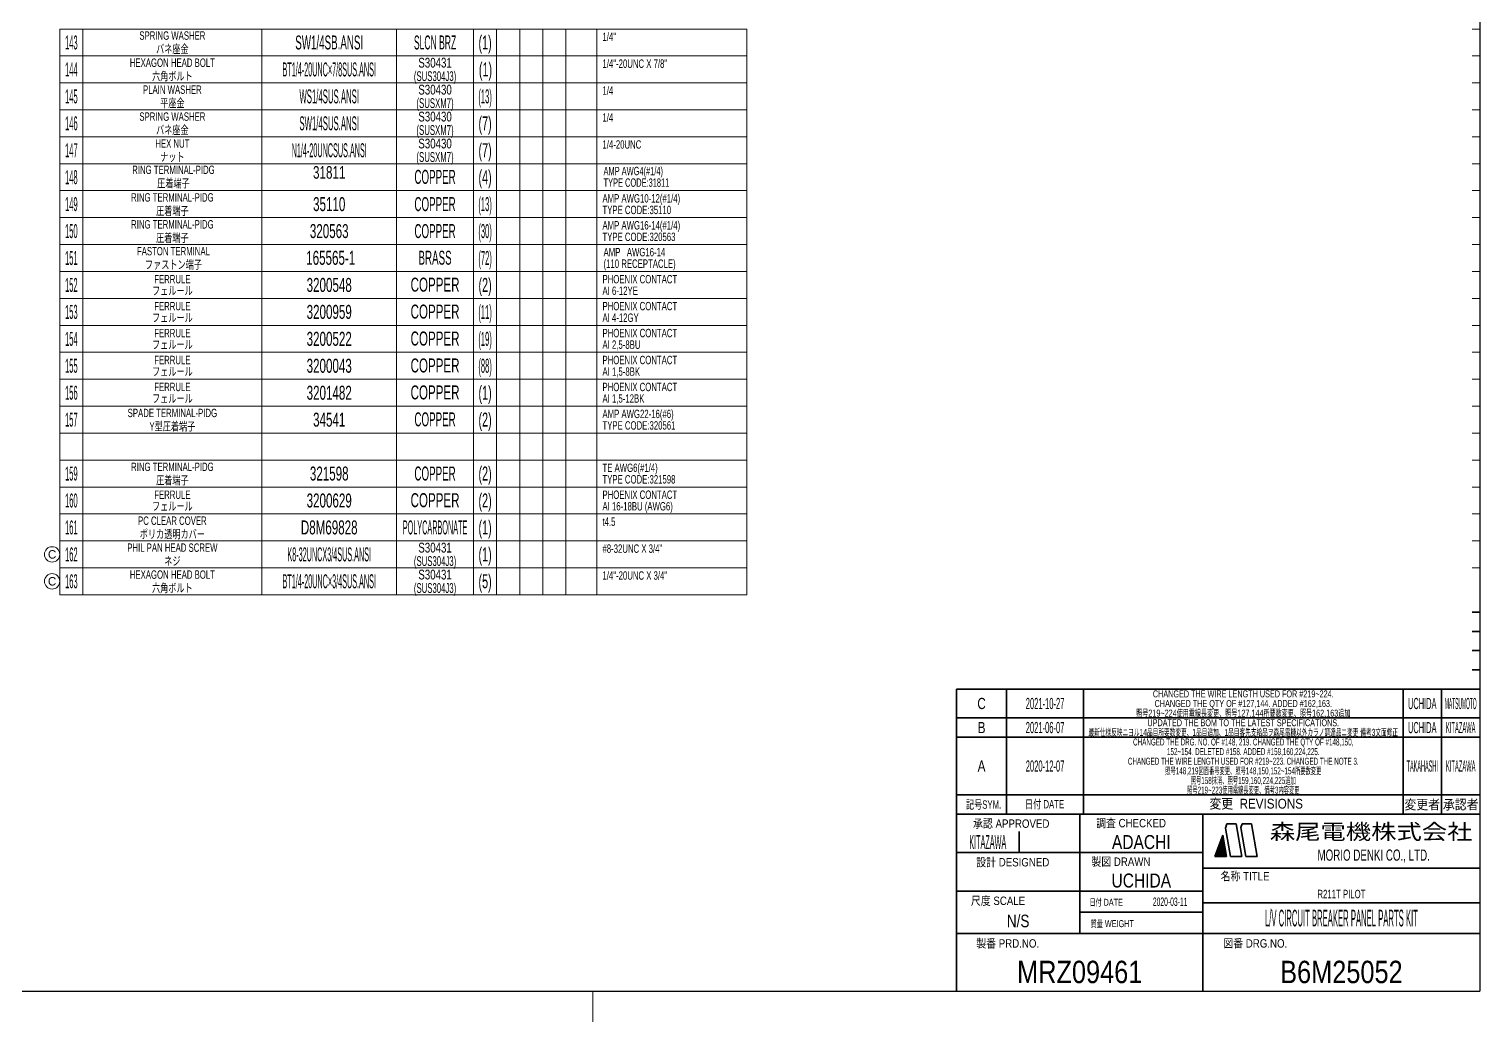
# Model space of a CAD drawing. Header units: millimetres. Extents: x 10 to 821, y 12 to 580.
# Drawn here: x 444 to 821, y 12 to 270 of the extents above; entities that cross this region are included whole.
import ezdxf
from ezdxf.enums import TextEntityAlignment as Align

# ---------------------------------------------------------------- set-up
doc = ezdxf.new("R2010")
doc.units = ezdxf.units.MM
for name, color, linetype in [('0514', 7, 'Continuous'), ('0515', 7, 'Continuous'), ('図面枠B6M', 7, 'Continuous'), ('表題、部品表_02', 7, 'Continuous'), ('表題、部品表_03', 7, 'Continuous')]:
    doc.layers.add(name, color=color, linetype=linetype)
doc.styles.add('HG丸ｺﾞｼｯｸM-PRO', font='')
doc.styles.get('HG丸ｺﾞｼｯｸM-PRO').set_extended_font_data('HG丸ｺﾞｼｯｸM-PRO')

# ---------------------------------------------------------------- blocks, each defined once
blk = doc.blocks.new('BLKF023')
at = {"layer": '図面枠B6M', "color": 2, "linetype": 'Continuous', "lineweight": 25}
for p in [(821, 574), (9.5, 20)]:
    blk.add_line(p, (821, 20), dxfattribs=at)
at = {"layer": '図面枠B6M', "color": 4, "linetype": 'Continuous', "lineweight": 13}
for p, q in [((819, 270), (821, 270)), ((819, 263), (821, 263)), ((819, 256), (821, 256)), ((819, 249), (821, 249)), ((819, 242), (821, 242)), ((819, 235), (821, 235)), ((819, 228), (821, 228)), ((819, 221), (821, 221)), ((819, 214), (821, 214)), ((819, 207), (821, 207)), ((819, 200), (821, 200)), ((819, 193), (821, 193)), ((819, 186), (821, 186)), ((819, 179), (821, 179)), ((819, 172), (821, 172)), ((819, 165), (821, 165)), ((819, 158), (821, 158)), ((819, 151), (821, 151)), ((819, 144), (821, 144)), ((819, 137), (821, 137)), ((819, 130), (821, 130)), ((819, 118.5), (821, 118.5)), ((590.5, 12), (590.5, 20))]:
    blk.add_line(p, q, dxfattribs=at)
at = {"layer": '図面枠B6M', "color": 3, "linetype": 'Continuous', "lineweight": 35}
for p, q in [((821, 118.5), (819, 118.5)), ((821, 113.5), (819, 113.5)), ((821, 108.5), (819, 108.5)), ((821, 103.5), (819, 103.5)), ((685, 98.5), (821, 98.5)), ((685, 98.5), (685, 20)), ((698, 98.5), (698, 66)), ((718, 66), (718, 98.5)), ((801, 98.5), (801, 66)), ((811, 98.5), (811, 66)), ((821, 98.5), (819, 98.5)), ((685, 91), (821, 91)), ((821, 91), (819, 91)), ((685, 86), (821, 86)), ((685, 71), (821, 71)), ((685, 66), (821, 66)), ((717, 66), (717, 35)), ((749, 66), (749, 20)), ((701.23, 61.5), (701.23, 56)), ((752.14, 55), (754.16, 60.55)), ((754.07, 60.31), (754.18, 60.42)), ((754.15, 60.53), (754.16, 60.54)), ((755.14, 55), (754.16, 60.55)), ((754.84, 62.4), (755.23, 63.5)), ((756.14, 55), (754.84, 62.4)), ((755.23, 63.5), (757.64, 63.5)), ((759.14, 55), (757.64, 63.5)), ((759.18, 63.5), (758.82, 62.51)), ((760.14, 55), (758.82, 62.51)), ((759.18, 63.5), (761.64, 63.5)), ((763.14, 55), (761.64, 63.5)), ((752.16, 55), (754.69, 57.53)), ((752.21, 55.19), (754.67, 57.65)), ((752.29, 55.41), (754.65, 57.77)), ((752.3, 55), (754.71, 57.41)), ((752.37, 55.64), (754.63, 57.89)), ((752.44, 55), (754.74, 57.29)), ((752.45, 55.86), (754.61, 58.01)), ((752.54, 56.08), (754.59, 58.13)), ((752.58, 55), (754.76, 57.17)), ((752.62, 56.3), (754.57, 58.25)), ((752.7, 56.53), (754.55, 58.37)), ((752.72, 55), (754.78, 57.05)), ((752.78, 56.75), (754.52, 58.49)), ((752.86, 56.97), (754.5, 58.61)), ((752.86, 55), (754.8, 56.93)), ((752.94, 57.19), (754.48, 58.73)), ((753.01, 55), (754.82, 56.81)), ((753.02, 57.42), (754.46, 58.86)), ((753.1, 57.64), (754.44, 58.98)), ((753.15, 55), (754.84, 56.69)), ((753.18, 57.86), (754.42, 59.1)), ((753.26, 58.08), (754.4, 59.22)), ((753.29, 55), (754.86, 56.57)), ((753.34, 58.31), (754.38, 59.34)), ((753.43, 58.53), (754.35, 59.46)), ((753.51, 58.75), (754.33, 59.58)), ((753.59, 58.97), (754.31, 59.7)), ((753.67, 59.19), (754.29, 59.82)), ((753.75, 59.42), (754.27, 59.94)), ((753.83, 59.64), (754.25, 60.06)), ((753.91, 59.86), (754.23, 60.18)), ((753.99, 60.08), (754.21, 60.3)), ((685, 56), (749, 56)), ((752.14, 55), (755.14, 55)), ((753.43, 55), (754.88, 56.45)), ((753.57, 55), (754.91, 56.33)), ((753.71, 55), (754.93, 56.21)), ((753.85, 55), (754.95, 56.09)), ((754, 55), (754.97, 55.97)), ((754.14, 55), (754.99, 55.85)), ((754.28, 55), (755.01, 55.73)), ((754.42, 55), (755.03, 55.61)), ((754.56, 55), (755.05, 55.49)), ((754.7, 55), (755.08, 55.37)), ((754.84, 55), (755.1, 55.25)), ((754.99, 55), (755.12, 55.13)), ((755.13, 55), (755.14, 55.01)), ((756.14, 55), (759.14, 55)), ((760.14, 55), (763.14, 55)), ((749, 52), (821, 52)), ((685, 46), (749, 46)), ((749, 43), (821, 43)), ((717, 40.5), (749, 40.5)), ((685, 35), (821, 35))]:
    blk.add_line(p, q, dxfattribs=at)
at = {"layer": '図面枠B6M', "color": 4, "linetype": 'Continuous', "lineweight": 13, "style": 'HG丸ｺﾞｼｯｸM-PRO'}
for s, height, width, p in [('記号SYM.', 2.182, 0.69227, (692.03, 68.49)), ('日付 DATE', 2.182, 0.692507, (707.87, 68.58)), ('変更  REVISIONS', 2.5455, 0.887352, (762.85, 68.72)), ('変更者', 2.545, 0.887717, (806, 68.5)), ('承認者', 2.545, 0.887717, (816, 68.5)), ('承認 APPROVED', 2.1818, 0.863151, (699.21, 63.54)), ('調査 CHECKED', 2.182, 0.863174, (730.34, 63.67)), ('設計 DESIGNED', 2.1818, 0.862613, (699.61, 53.51)), ('製図 DRAWN', 2.182, 0.863099, (727.7, 53.65)), ('名称 TITLE', 2.182, 0.862489, (759.97, 49.87)), ('尺度 SCALE', 2.182, 0.862581, (695.78, 43.49)), ('日付 DATE', 1.818, 0.618255, (723.88, 43.09)), ('質量 WEIGHT', 1.818, 0.618812, (725.46, 37.55)), ('製番 PRD.NO.', 2.182, 0.863299, (698.29, 32.41)), ('図番 DRG.NO.', 2.182, 0.863083, (762.62, 32.42))]:
    blk.add_text(s, height=height, dxfattribs=dict(at, width=width)).set_placement(p, align=Align.MIDDLE_CENTER)
at = {"layer": '図面枠B6M', "color": 2, "linetype": 'Continuous', "lineweight": 25, "style": 'HG丸ｺﾞｼｯｸM-PRO', "width": 1.206081}
blk.add_text('森尾電機株式会社', height=4, dxfattribs=at).set_placement((792.72, 61.43), align=Align.MIDDLE_CENTER)
at = {"layer": '図面枠B6M', "color": 3, "linetype": 'Continuous', "lineweight": 35, "style": 'HG丸ｺﾞｼｯｸM-PRO', "width": 0.652197}
blk.add_text('MORIO DENKI CO., LTD.', height=2.9091, dxfattribs=at).set_placement((793.38, 55.36), align=Align.MIDDLE_CENTER)
blk = doc.blocks.new('BLKF024')
at = {"layer": '図面枠B6M', "color": 3, "linetype": 'Continuous', "lineweight": 35, "style": 'HG丸ｺﾞｼｯｸM-PRO'}
for s, height, width, p in [('CHANGED THE WIRE LENGTH USED FOR #219~224.', 1.8182, 0.618897, (759.5, 97.25)), ('C', 2.91, 0.782198, (691.5, 94.75)), ('2021-10-27', 2.909, 0.488281, (708, 94.75)), ('UCHIDA', 2.909, 0.415827, (806, 94.75)), ('MATSUMOTO', 2.909, 0.26157, (816, 94.75)), ('UPDATED THE BOM TO THE LATEST SPECIFICATIONS.', 1.8182, 0.618234, (759.5, 89.75)), ('B', 2.91, 0.78204, (691.5, 88.5)), ('2021-06-07', 2.909, 0.488281, (708, 88.5)), ('UCHIDA', 2.909, 0.415827, (806, 88.5)), ('KITAZAWA', 2.909, 0.308644, (816, 88.5)), ('CHANGED THE DRG. NO. OF #148, 219. CHANGED THE QTY OF #148,150,', 1.8182, 0.537381, (759.5, 84.75)), ('A', 2.91, 0.782973, (691.5, 78.5)), ('2020-12-07', 2.909, 0.488281, (708, 78.5)), ('TAKAHASHI', 2.909, 0.29452, (806, 78.5)), ('KITAZAWA', 2.909, 0.308644, (816, 78.5)), ('KITAZAWA', 3.636, 0.374534, (693.11, 58.75)), ('ADACHI', 3.636, 0.830909, (733, 58.75)), ('UCHIDA', 3.636, 0.830691, (733, 48.75)), ('R211T PILOT', 2.1818, 0.692474, (785, 45.25)), ('2020-03-11', 2.182, 0.482412, (740.5, 43.25)), ('N/S', 3.273, 0.805664, (701, 38.25)), ('L/V CIRCUIT BREAKER PANEL PARTS KIT', 4.3636, 0.342407, (785, 39)), ('MRZ09461', 5.818, 0.845879, (717, 25)), ('B6M25052', 5.818, 0.845653, (785, 25))]:
    blk.add_text(s, height=height, dxfattribs=dict(at, width=width)).set_placement(p, align=Align.MIDDLE_CENTER)
blk = doc.blocks.new('BLKF145')
at = {"layer": '表題、部品表_02', "color": 4, "linetype": 'Continuous', "lineweight": 13}
for p, q in [((452, 270), (452, 263)), ((452, 270), (630.5, 270)), ((458, 270), (458, 263)), ((504.5, 270), (504.5, 263)), ((539.5, 270), (539.5, 263)), ((559.5, 270), (559.5, 263)), ((565.5, 270), (565.5, 263)), ((571.5, 270), (571.5, 263)), ((577.5, 263), (577.5, 270)), ((583.5, 270), (583.5, 263)), ((591.5, 270), (591.5, 263)), ((630.5, 270), (630.5, 263)), ((452, 263), (630.5, 263))]:
    blk.add_line(p, q, dxfattribs=at)
blk = doc.blocks.new('BLKF189')
at = {"layer": '表題、部品表_02', "color": 4, "linetype": 'Continuous', "lineweight": 13}
for p, q in [((452, 235), (452, 228)), ((452, 235), (630.5, 235)), ((458, 235), (458, 228)), ((504.5, 235), (504.5, 228)), ((539.5, 235), (539.5, 228)), ((559.5, 235), (559.5, 228)), ((565.5, 235), (565.5, 228)), ((571.5, 235), (571.5, 228)), ((577.5, 228), (577.5, 235)), ((583.5, 235), (583.5, 228)), ((591.5, 235), (591.5, 228)), ((630.5, 235), (630.5, 228)), ((452, 228), (630.5, 228))]:
    blk.add_line(p, q, dxfattribs=at)
blk = doc.blocks.new('BLKF191')
at = {"layer": '表題、部品表_02', "color": 4, "linetype": 'Continuous', "lineweight": 13}
for p, q in [((452, 228), (452, 221)), ((452, 228), (630.5, 228)), ((458, 228), (458, 221)), ((504.5, 228), (504.5, 221)), ((539.5, 228), (539.5, 221)), ((559.5, 228), (559.5, 221)), ((565.5, 228), (565.5, 221)), ((571.5, 228), (571.5, 221)), ((577.5, 221), (577.5, 228)), ((583.5, 228), (583.5, 221)), ((591.5, 228), (591.5, 221)), ((630.5, 228), (630.5, 221)), ((452, 221), (630.5, 221))]:
    blk.add_line(p, q, dxfattribs=at)
blk = doc.blocks.new('BLKF193')
at = {"layer": '表題、部品表_02', "color": 4, "linetype": 'Continuous', "lineweight": 13}
for p, q in [((452, 221), (452, 214)), ((452, 221), (630.5, 221)), ((458, 221), (458, 214)), ((504.5, 221), (504.5, 214)), ((539.5, 221), (539.5, 214)), ((559.5, 221), (559.5, 214)), ((565.5, 221), (565.5, 214)), ((571.5, 221), (571.5, 214)), ((577.5, 214), (577.5, 221)), ((583.5, 221), (583.5, 214)), ((591.5, 221), (591.5, 214)), ((630.5, 221), (630.5, 214)), ((452, 214), (630.5, 214))]:
    blk.add_line(p, q, dxfattribs=at)
blk = doc.blocks.new('BLKF195')
at = {"layer": '表題、部品表_02', "color": 4, "linetype": 'Continuous', "lineweight": 13}
for p, q in [((452, 214), (452, 207)), ((452, 214), (630.5, 214)), ((458, 214), (458, 207)), ((504.5, 214), (504.5, 207)), ((539.5, 214), (539.5, 207)), ((559.5, 214), (559.5, 207)), ((565.5, 214), (565.5, 207)), ((571.5, 214), (571.5, 207)), ((577.5, 207), (577.5, 214)), ((583.5, 214), (583.5, 207)), ((591.5, 214), (591.5, 207)), ((630.5, 214), (630.5, 207)), ((452, 207), (630.5, 207))]:
    blk.add_line(p, q, dxfattribs=at)
blk = doc.blocks.new('BLKF197')
at = {"layer": '表題、部品表_02', "color": 4, "linetype": 'Continuous', "lineweight": 13}
for p, q in [((452, 207), (452, 200)), ((452, 207), (630.5, 207)), ((458, 207), (458, 200)), ((504.5, 207), (504.5, 200)), ((539.5, 207), (539.5, 200)), ((559.5, 207), (559.5, 200)), ((565.5, 207), (565.5, 200)), ((571.5, 207), (571.5, 200)), ((577.5, 200), (577.5, 207)), ((583.5, 207), (583.5, 200)), ((591.5, 207), (591.5, 200)), ((630.5, 207), (630.5, 200)), ((452, 200), (630.5, 200))]:
    blk.add_line(p, q, dxfattribs=at)
blk = doc.blocks.new('BLKF199')
at = {"layer": '表題、部品表_02', "color": 4, "linetype": 'Continuous', "lineweight": 13}
for p, q in [((452, 200), (452, 193)), ((452, 200), (630.5, 200)), ((458, 200), (458, 193)), ((504.5, 200), (504.5, 193)), ((539.5, 200), (539.5, 193)), ((559.5, 200), (559.5, 193)), ((565.5, 200), (565.5, 193)), ((571.5, 200), (571.5, 193)), ((577.5, 193), (577.5, 200)), ((583.5, 200), (583.5, 193)), ((591.5, 200), (591.5, 193)), ((630.5, 200), (630.5, 193)), ((452, 193), (630.5, 193))]:
    blk.add_line(p, q, dxfattribs=at)
blk = doc.blocks.new('BLKF201')
at = {"layer": '表題、部品表_02', "color": 4, "linetype": 'Continuous', "lineweight": 13}
for p, q in [((452, 193), (452, 186)), ((452, 193), (630.5, 193)), ((458, 193), (458, 186)), ((504.5, 193), (504.5, 186)), ((539.5, 193), (539.5, 186)), ((559.5, 193), (559.5, 186)), ((565.5, 193), (565.5, 186)), ((571.5, 193), (571.5, 186)), ((577.5, 186), (577.5, 193)), ((583.5, 193), (583.5, 186)), ((591.5, 193), (591.5, 186)), ((630.5, 193), (630.5, 186)), ((452, 186), (630.5, 186))]:
    blk.add_line(p, q, dxfattribs=at)
blk = doc.blocks.new('BLKF203')
at = {"layer": '表題、部品表_02', "color": 4, "linetype": 'Continuous', "lineweight": 13}
for p, q in [((452, 186), (452, 179)), ((452, 186), (630.5, 186)), ((458, 186), (458, 179)), ((504.5, 186), (504.5, 179)), ((539.5, 186), (539.5, 179)), ((559.5, 186), (559.5, 179)), ((565.5, 186), (565.5, 179)), ((571.5, 186), (571.5, 179)), ((577.5, 179), (577.5, 186)), ((583.5, 186), (583.5, 179)), ((591.5, 186), (591.5, 179)), ((630.5, 186), (630.5, 179)), ((452, 179), (630.5, 179))]:
    blk.add_line(p, q, dxfattribs=at)
blk = doc.blocks.new('BLKF205')
at = {"layer": '表題、部品表_02', "color": 4, "linetype": 'Continuous', "lineweight": 13}
for p, q in [((452, 179), (452, 172)), ((452, 179), (630.5, 179)), ((458, 179), (458, 172)), ((504.5, 179), (504.5, 172)), ((539.5, 179), (539.5, 172)), ((559.5, 179), (559.5, 172)), ((565.5, 179), (565.5, 172)), ((571.5, 179), (571.5, 172)), ((577.5, 172), (577.5, 179)), ((583.5, 179), (583.5, 172)), ((591.5, 179), (591.5, 172)), ((630.5, 179), (630.5, 172)), ((452, 172), (630.5, 172))]:
    blk.add_line(p, q, dxfattribs=at)
blk = doc.blocks.new('BLKF207')
at = {"layer": '表題、部品表_02', "color": 4, "linetype": 'Continuous', "lineweight": 13}
for p, q in [((452, 172), (452, 165)), ((452, 172), (630.5, 172)), ((458, 172), (458, 165)), ((504.5, 172), (504.5, 165)), ((539.5, 172), (539.5, 165)), ((559.5, 172), (559.5, 165)), ((565.5, 172), (565.5, 165)), ((571.5, 172), (571.5, 165)), ((577.5, 165), (577.5, 172)), ((583.5, 172), (583.5, 165)), ((591.5, 172), (591.5, 165)), ((630.5, 172), (630.5, 165)), ((452, 165), (630.5, 165))]:
    blk.add_line(p, q, dxfattribs=at)
blk = doc.blocks.new('BLKF209')
at = {"layer": '表題、部品表_02', "color": 4, "linetype": 'Continuous', "lineweight": 13}
for p, q in [((452, 165), (452, 158)), ((452, 165), (630.5, 165)), ((458, 165), (458, 158)), ((504.5, 165), (504.5, 158)), ((539.5, 165), (539.5, 158)), ((559.5, 165), (559.5, 158)), ((565.5, 165), (565.5, 158)), ((571.5, 165), (571.5, 158)), ((577.5, 158), (577.5, 165)), ((583.5, 165), (583.5, 158)), ((591.5, 165), (591.5, 158)), ((630.5, 165), (630.5, 158)), ((452, 158), (630.5, 158))]:
    blk.add_line(p, q, dxfattribs=at)
blk = doc.blocks.new('BLKF211')
at = {"layer": '表題、部品表_02', "color": 4, "linetype": 'Continuous', "lineweight": 13}
for p, q in [((452, 263), (452, 256)), ((452, 263), (630.5, 263)), ((458, 263), (458, 256)), ((504.5, 263), (504.5, 256)), ((539.5, 263), (539.5, 256)), ((559.5, 263), (559.5, 256)), ((565.5, 263), (565.5, 256)), ((571.5, 263), (571.5, 256)), ((577.5, 256), (577.5, 263)), ((583.5, 263), (583.5, 256)), ((591.5, 263), (591.5, 256)), ((630.5, 263), (630.5, 256)), ((452, 256), (630.5, 256))]:
    blk.add_line(p, q, dxfattribs=at)
blk = doc.blocks.new('BLKF215')
at = {"layer": '表題、部品表_02', "color": 4, "linetype": 'Continuous', "lineweight": 13}
for p, q in [((452, 249), (452, 242)), ((452, 249), (630.5, 249)), ((458, 249), (458, 242)), ((504.5, 249), (504.5, 242)), ((539.5, 249), (539.5, 242)), ((559.5, 249), (559.5, 242)), ((565.5, 249), (565.5, 242)), ((571.5, 249), (571.5, 242)), ((577.5, 242), (577.5, 249)), ((583.5, 249), (583.5, 242)), ((591.5, 249), (591.5, 242)), ((630.5, 249), (630.5, 242)), ((452, 242), (630.5, 242))]:
    blk.add_line(p, q, dxfattribs=at)
blk = doc.blocks.new('BLKF217')
at = {"layer": '表題、部品表_02', "color": 4, "linetype": 'Continuous', "lineweight": 13}
for p, q in [((452, 256), (452, 249)), ((452, 256), (630.5, 256)), ((458, 256), (458, 249)), ((504.5, 256), (504.5, 249)), ((539.5, 256), (539.5, 249)), ((559.5, 256), (559.5, 249)), ((565.5, 256), (565.5, 249)), ((571.5, 256), (571.5, 249)), ((577.5, 249), (577.5, 256)), ((583.5, 256), (583.5, 249)), ((591.5, 256), (591.5, 249)), ((630.5, 256), (630.5, 249)), ((452, 249), (630.5, 249))]:
    blk.add_line(p, q, dxfattribs=at)
blk = doc.blocks.new('BLKF219')
at = {"layer": '表題、部品表_02', "color": 4, "linetype": 'Continuous', "lineweight": 13}
for p, q in [((452, 242), (452, 235)), ((452, 242), (630.5, 242)), ((458, 242), (458, 235)), ((504.5, 242), (504.5, 235)), ((539.5, 242), (539.5, 235)), ((559.5, 242), (559.5, 235)), ((565.5, 242), (565.5, 235)), ((571.5, 242), (571.5, 235)), ((577.5, 235), (577.5, 242)), ((583.5, 242), (583.5, 235)), ((591.5, 242), (591.5, 235)), ((630.5, 242), (630.5, 235)), ((452, 235), (630.5, 235))]:
    blk.add_line(p, q, dxfattribs=at)
blk = doc.blocks.new('BLKF230')
at = {"layer": '表題、部品表_02', "color": 4, "linetype": 'Continuous', "lineweight": 13}
for p, q in [((452, 158), (452, 151)), ((452, 158), (630.5, 158)), ((458, 158), (458, 151)), ((504.5, 158), (504.5, 151)), ((539.5, 158), (539.5, 151)), ((559.5, 158), (559.5, 151)), ((565.5, 158), (565.5, 151)), ((571.5, 158), (571.5, 151)), ((577.5, 151), (577.5, 158)), ((583.5, 158), (583.5, 151)), ((591.5, 158), (591.5, 151)), ((630.5, 158), (630.5, 151)), ((452, 151), (630.5, 151))]:
    blk.add_line(p, q, dxfattribs=at)
blk = doc.blocks.new('BLKF232')
at = {"layer": '表題、部品表_02', "color": 4, "linetype": 'Continuous', "lineweight": 13}
for p, q in [((452, 151), (452, 144)), ((452, 151), (630.5, 151)), ((458, 151), (458, 144)), ((504.5, 151), (504.5, 144)), ((539.5, 151), (539.5, 144)), ((559.5, 151), (559.5, 144)), ((565.5, 151), (565.5, 144)), ((571.5, 151), (571.5, 144)), ((577.5, 144), (577.5, 151)), ((583.5, 151), (583.5, 144)), ((591.5, 151), (591.5, 144)), ((630.5, 151), (630.5, 144)), ((452, 144), (630.5, 144))]:
    blk.add_line(p, q, dxfattribs=at)
blk = doc.blocks.new('BLKF252')
at = {"layer": '表題、部品表_02', "color": 4, "linetype": 'Continuous', "lineweight": 13}
for p, q in [((452, 144), (452, 137)), ((452, 144), (630.5, 144)), ((458, 144), (458, 137)), ((504.5, 144), (504.5, 137)), ((539.5, 144), (539.5, 137)), ((559.5, 144), (559.5, 137)), ((565.5, 144), (565.5, 137)), ((571.5, 144), (571.5, 137)), ((577.5, 137), (577.5, 144)), ((583.5, 144), (583.5, 137)), ((591.5, 144), (591.5, 137)), ((630.5, 144), (630.5, 137)), ((452, 137), (630.5, 137))]:
    blk.add_line(p, q, dxfattribs=at)
blk = doc.blocks.new('BLKF564')
at = {"layer": '表題、部品表_02', "color": 4, "linetype": 'Continuous', "lineweight": 13}
for p, q in [((452, 130), (452, 123)), ((452, 130), (630.5, 130)), ((458, 130), (458, 123)), ((504.5, 130), (504.5, 123)), ((539.5, 130), (539.5, 123)), ((559.5, 130), (559.5, 123)), ((565.5, 130), (565.5, 123)), ((571.5, 130), (571.5, 123)), ((577.5, 123), (577.5, 130)), ((583.5, 130), (583.5, 123)), ((591.5, 130), (591.5, 123)), ((630.5, 130), (630.5, 123)), ((452, 123), (630.5, 123))]:
    blk.add_line(p, q, dxfattribs=at)
blk = doc.blocks.new('BLKF566')
at = {"layer": '0514', "color": 4, "linetype": 'Continuous', "lineweight": 13}
blk.add_circle((450, 126.5), 2, dxfattribs=at)
at = {"layer": '0514', "color": 4, "linetype": 'Continuous', "lineweight": 13, "style": 'HG丸ｺﾞｼｯｸM-PRO', "width": 1.042931}
blk.add_text('C', height=2.18, dxfattribs=at).set_placement((450, 126.5), align=Align.MIDDLE_CENTER)
blk = doc.blocks.new('BLKF569')
at = {"layer": '表題、部品表_02', "color": 4, "linetype": 'Continuous', "lineweight": 13}
for p, q in [((452, 137), (452, 130)), ((452, 137), (630.5, 137)), ((458, 137), (458, 130)), ((504.5, 137), (504.5, 130)), ((539.5, 137), (539.5, 130)), ((559.5, 137), (559.5, 130)), ((565.5, 137), (565.5, 130)), ((571.5, 137), (571.5, 130)), ((577.5, 130), (577.5, 137)), ((583.5, 137), (583.5, 130)), ((591.5, 137), (591.5, 130)), ((630.5, 137), (630.5, 130)), ((452, 130), (630.5, 130))]:
    blk.add_line(p, q, dxfattribs=at)
blk = doc.blocks.new('BLKF571')
at = {"layer": '0515', "color": 4, "linetype": 'Continuous', "lineweight": 13}
blk.add_circle((450, 133.5), 2, dxfattribs=at)
at = {"layer": '0515', "color": 4, "linetype": 'Continuous', "lineweight": 13, "style": 'HG丸ｺﾞｼｯｸM-PRO', "width": 1.042931}
blk.add_text('C', height=2.18, dxfattribs=at).set_placement((450, 133.5), align=Align.MIDDLE_CENTER)

msp = doc.modelspace()

# ---------------------------------------------------------------- block references
at = {"layer": '0514', "color": 4, "linetype": 'Continuous', "lineweight": 13}
msp.add_blockref('BLKF566', (0, 0), dxfattribs=at)
at = {"layer": '0515', "color": 4, "linetype": 'Continuous', "lineweight": 13}
msp.add_blockref('BLKF571', (0, 0), dxfattribs=at)
at = {"layer": '図面枠B6M', "color": 4, "linetype": 'Continuous', "lineweight": 13}
msp.add_blockref('BLKF023', (0, 0), dxfattribs=at)
at = {"layer": '図面枠B6M', "color": 3, "linetype": 'Continuous', "lineweight": 35}
msp.add_blockref('BLKF024', (0, 0), dxfattribs=at)
at = {"layer": '表題、部品表_02', "color": 4, "linetype": 'Continuous', "lineweight": 13}
for name in ['BLKF145', 'BLKF211', 'BLKF217', 'BLKF215', 'BLKF219', 'BLKF189', 'BLKF191', 'BLKF193', 'BLKF195', 'BLKF197', 'BLKF199', 'BLKF201', 'BLKF203', 'BLKF205', 'BLKF207', 'BLKF209', 'BLKF230', 'BLKF232', 'BLKF252', 'BLKF569', 'BLKF564']:
    msp.add_blockref(name, (0, 0), dxfattribs=at)

# ---------------------------------------------------------------- texts
at = {"layer": '図面枠B6M', "color": 3, "linetype": 'Continuous', "lineweight": 35, "style": 'HG丸ｺﾞｼｯｸM-PRO'}
for s, width, p in [('CHANGED THE QTY OF #127,144. ADDED #162,163.', 0.618536, (759.5, 94.75)), ('照号219~224使用電線長変更、照号127,144所要数変更、照号162,163追加', 0.619167, (759.5, 92.25)), ('最新仕様反映ニヨル14品目所要数変更、1品目追加、1品目客先支給品ヲ森尾電機以外カラノ調達品ニ変更 備考3文面修正', 0.578079, (759.5, 87.25)), ('152~154. DELETED #158. ADDED #159,160,224,225.', 0.53747, (759.5, 82.25)), ('CHANGED THE WIRE LENGTH USED FOR #219~223. CHANGED THE NOTE 3.', 0.537533, (759.5, 79.75)), ('照号148,219図面番号変更、照号148,150,152~154所要数変更', 0.537457, (759.5, 77.25)), ('照号158抹消、照号159,160,224,225追加', 0.537404, (759.5, 74.75)), ('照号219~223使用電線長変更、備考3内容変更', 0.53756, (759.5, 72.25))]:
    msp.add_text(s, height=1.8182, dxfattribs=dict(at, width=width)).set_placement(p, align=Align.MIDDLE_CENTER)
at = {"layer": '表題、部品表_03', "color": 3, "linetype": 'Continuous', "lineweight": 35, "style": 'HG丸ｺﾞｼｯｸM-PRO'}
for s, height, width, p in [('143', 3.636, 0.389528, (455, 266.5)), ('SPRING WASHER', 2.1818, 0.691599, (481.25, 268.3)), ('SW1/4SB.ANSI', 3.6364, 0.521961, (522, 266.5)), ('SLCN BRZ', 3.636, 0.456688, (549.5, 266.5)), ('(1)', 3.636, 0.576968, (562.5, 266.5)), ('バネ座金', 2.182, 0.692256, (481.25, 264.8)), ('144', 3.636, 0.389528, (455, 259.5)), ('HEXAGON HEAD BOLT', 2.1818, 0.692201, (481.25, 261.25)), ('BT1/4-20UNC×7/8SUS.ANSI', 3.6364, 0.309159, (522, 259.5)), ('S30431', 2.545, 0.740904, (549.5, 261.25)), ('(1)', 3.636, 0.576968, (562.6, 259.5)), ('六角ボルト', 2.182, 0.692256, (481.25, 257.75)), ('(SUS304J3)', 2.545, 0.593559, (549.5, 257.75)), ('145', 3.636, 0.389528, (455, 252.5)), ('PLAIN WASHER', 2.1818, 0.691933, (481.25, 254.25)), ('WS1/4SUS.ANSI', 3.6364, 0.414964, (522, 252.5)), ('S30430', 2.545, 0.740904, (549.5, 254.25)), ('(13)', 3.636, 0.391835, (562.5, 252.5)), ('平座金', 2.182, 0.692256, (481.25, 250.75)), ('(SUSXM7)', 2.545, 0.594345, (549.5, 250.75)), ('146', 3.636, 0.389528, (455, 245.5)), ('SPRING WASHER', 2.1818, 0.691599, (481.25, 247.25)), ('バネ座金', 2.182, 0.692256, (481.25, 243.75)), ('SW1/4SUS.ANSI', 3.6364, 0.414964, (522, 245.5)), ('(SUSXM7)', 2.545, 0.594345, (549.5, 243.75)), ('S30430', 2.545, 0.740904, (549.5, 247.25)), ('(7)', 3.636, 0.576968, (562.5, 245.5)), ('HEX NUT', 2.182, 0.692138, (481.25, 240.25)), ('S30430', 2.545, 0.740904, (549.5, 240.25)), ('147', 3.636, 0.389528, (455, 238.5)), ('ナット', 2.182, 0.692256, (481.25, 236.75)), ('N1/4-20UNCSUS.ANSI', 3.6364, 0.374588, (522, 238.5)), ('(SUSXM7)', 2.545, 0.594345, (549.5, 236.75)), ('(7)', 3.636, 0.576968, (562.5, 238.5)), ('RING TERMINAL-PIDG', 2.1818, 0.692588, (481.53, 233.42)), ('31811', 3.273, 0.691275, (522, 232.75)), ('148', 3.636, 0.389528, (455, 231.5)), ('圧着端子', 2.182, 0.692256, (481.53, 229.92)), ('COPPER', 3.636, 0.52205, (549.5, 231.58)), ('(4)', 3.636, 0.576968, (562.5, 231.5)), ('149', 3.636, 0.389528, (455, 224.5)), ('RING TERMINAL-PIDG', 2.1818, 0.692588, (481.25, 226.25)), ('35110', 3.636, 0.619953, (522, 224.5)), ('COPPER', 3.636, 0.52205, (549.5, 224.5)), ('(13)', 3.636, 0.391835, (562.5, 224.5)), ('圧着端子', 2.182, 0.692256, (481.25, 222.75)), ('150', 3.636, 0.389528, (455, 217.5)), ('RING TERMINAL-PIDG', 2.1818, 0.692588, (481.25, 219.25)), ('320563', 3.636, 0.619953, (522, 217.5)), ('COPPER', 3.636, 0.52205, (549.5, 217.5)), ('(30)', 3.636, 0.391835, (562.5, 217.5)), ('圧着端子', 2.182, 0.692256, (481.25, 215.75)), ('151', 3.636, 0.389528, (455, 210.5)), ('FASTON TERMINAL', 2.1818, 0.692593, (481.53, 212.28)), ('165565-1', 3.636, 0.619824, (522.39, 210.55)), ('BRASS', 3.636, 0.521751, (549.5, 210.58)), ('(72)', 3.636, 0.391835, (562.5, 210.5)), ('ファストン端子', 2.182, 0.692256, (481.53, 208.78)), ('152', 3.636, 0.389528, (455, 203.5)), ('FERRULE', 2.182, 0.691911, (481.25, 205)), ('3200548', 3.636, 0.619953, (522, 203.5)), ('COPPER', 3.636, 0.618794, (549.5, 203.58)), ('(2)', 3.636, 0.576968, (562.5, 203.5)), ('フェルール', 2.182, 0.692256, (481.25, 202)), ('153', 3.636, 0.389528, (455, 196.5)), ('フェルール', 2.182, 0.692256, (481.25, 195)), ('FERRULE', 2.182, 0.691911, (481.25, 198)), ('3200959', 3.636, 0.619953, (522, 196.5)), ('COPPER', 3.636, 0.618794, (549.5, 196.58)), ('(11)', 3.636, 0.391835, (562.5, 196.5)), ('154', 3.636, 0.389528, (455, 189.5)), ('フェルール', 2.182, 0.692256, (481.25, 188)), ('FERRULE', 2.182, 0.691911, (481.25, 191)), ('3200522', 3.636, 0.619953, (522, 189.5)), ('COPPER', 3.636, 0.618794, (549.5, 189.58)), ('(19)', 3.636, 0.391835, (562.5, 189.5)), ('FERRULE', 2.182, 0.691911, (481.25, 184)), ('155', 3.636, 0.389528, (455, 182.5)), ('フェルール', 2.182, 0.692256, (481.25, 181)), ('3200043', 3.636, 0.619953, (522, 182.5)), ('COPPER', 3.636, 0.618794, (549.5, 182.58)), ('(88)', 3.636, 0.391835, (562.5, 182.5)), ('156', 3.636, 0.389528, (455, 175.5)), ('FERRULE', 2.182, 0.691911, (481.25, 177)), ('3201482', 3.636, 0.619953, (522, 175.5)), ('COPPER', 3.636, 0.618794, (549.5, 175.58)), ('(1)', 3.636, 0.576968, (562.5, 175.5)), ('フェルール', 2.182, 0.692256, (481.25, 174)), ('157', 3.636, 0.389528, (455, 168.5)), ('SPADE TERMINAL-PIDG', 2.1818, 0.692495, (481.25, 170.25)), ('34541', 3.636, 0.619953, (522, 168.5)), ('COPPER', 3.636, 0.52205, (549.5, 168.58)), ('(2)', 3.636, 0.576968, (562.5, 168.5)), ('Y型圧着端子', 2.182, 0.692334, (481.25, 166.75)), ('159', 3.636, 0.389528, (455, 154.5)), ('RING TERMINAL-PIDG', 2.1818, 0.692588, (481.25, 156.25)), ('321598', 3.636, 0.619953, (522, 154.5)), ('COPPER', 3.636, 0.52205, (549.5, 154.5)), ('(2)', 3.636, 0.576968, (562.5, 154.5)), ('圧着端子', 2.182, 0.692256, (481.25, 152.75)), ('160', 3.636, 0.389528, (455, 147.5)), ('フェルール', 2.182, 0.692256, (481.25, 146)), ('FERRULE', 2.182, 0.691911, (481.25, 149)), ('3200629', 3.636, 0.619953, (522, 147.5)), ('COPPER', 3.636, 0.618794, (549.5, 147.58)), ('(2)', 3.636, 0.576968, (562.5, 147.5)), ('PC CLEAR COVER', 2.1818, 0.691907, (481.25, 142.25)), ('161', 3.636, 0.389528, (455, 140.5)), ('ポリカ透明カバー', 2.182, 0.692256, (481.25, 138.75)), ('D8M69828', 3.636, 0.619412, (522, 140.5)), ('POLYCARBONATE', 3.6364, 0.310163, (549.5, 140.5)), ('(1)', 3.636, 0.576968, (562.5, 140.5)), ('PHIL PAN HEAD SCREW', 2.1818, 0.691725, (481.25, 135.25)), ('S30431', 2.545, 0.740904, (549.5, 135.25)), ('162', 3.636, 0.389528, (455, 133.5)), ('ネジ', 2.182, 0.692256, (481.25, 131.75)), ('K8-32UNCX3/4SUS.ANSI', 3.6364, 0.374423, (522, 133.5)), ('(SUS304J3)', 2.545, 0.593559, (549.5, 131.75)), ('(1)', 3.636, 0.576968, (562.5, 133.5)), ('163', 3.636, 0.389528, (455, 126.5)), ('HEXAGON HEAD BOLT', 2.1818, 0.692201, (481.25, 128.25)), ('BT1/4-20UNC×3/4SUS.ANSI', 3.6364, 0.309159, (522, 126.5)), ('S30431', 2.545, 0.740904, (549.5, 128.25)), ('(5)', 3.636, 0.576968, (562.5, 126.5)), ('六角ボルト', 2.182, 0.692256, (481.25, 124.75)), ('(SUS304J3)', 2.545, 0.593559, (549.5, 124.75))]:
    msp.add_text(s, height=height, dxfattribs=dict(at, width=width)).set_placement(p, align=Align.MIDDLE_CENTER)
for s, height, width, p in [('1/4"', 2.182, 0.692002, (593, 268)), ('1/4"-20UNC X 7/8"', 2.1818, 0.691778, (593, 261)), ('1/4', 2.182, 0.69139, (593, 254)), ('1/4', 2.182, 0.69139, (593, 247)), ('1/4-20UNC', 2.182, 0.691664, (593, 240)), ('AMP AWG4(#1/4)', 2.1818, 0.553258, (593.28, 233.1)), ('TYPE CODE:31811', 2.1818, 0.554066, (593.28, 230.1)), ('AMP AWG10-12(#1/4)', 2.1818, 0.691608, (593, 226)), ('TYPE CODE:35110', 2.1818, 0.691786, (593, 223)), ('AMP AWG16-14(#1/4)', 2.1818, 0.691608, (593, 219)), ('TYPE CODE:320563', 2.1818, 0.691751, (593, 216)), ('AMP   AWG16-14', 2.1818, 0.691198, (593.28, 212.03)), ('(110 RECEPTACLE)', 2.1818, 0.692062, (593.28, 209.03)), ('PHOENIX CONTACT', 2.1818, 0.692624, (593, 205)), ('AI 6-12YE', 2.182, 0.6919, (593, 202)), ('AI 4-12GY', 2.182, 0.691765, (593, 195)), ('PHOENIX CONTACT', 2.1818, 0.692624, (593, 198)), ('AI 2,5-8BU', 2.182, 0.692101, (593, 188)), ('PHOENIX CONTACT', 2.1818, 0.692624, (593, 191)), ('PHOENIX CONTACT', 2.1818, 0.692624, (593, 184)), ('AI 1,5-8BK', 2.182, 0.692349, (593, 181)), ('PHOENIX CONTACT', 2.1818, 0.692624, (593, 177)), ('AI 1,5-12BK', 2.1818, 0.692228, (593, 174)), ('AMP AWG22-16(#6)', 2.1818, 0.691624, (593, 170)), ('TYPE CODE:320561', 2.1818, 0.691751, (593, 167)), ('TE AWG6(#1/4)', 2.1818, 0.691668, (593, 156)), ('TYPE CODE:321598', 2.1818, 0.691751, (593, 153)), ('AI 16-18BU (AWG6)', 2.1818, 0.691657, (593, 146)), ('PHOENIX CONTACT', 2.1818, 0.692624, (593, 149)), ('t4.5', 2.182, 0.690457, (593, 142)), ('#8-32UNC X 3/4"', 2.1818, 0.691811, (593, 135)), ('1/4"-20UNC X 3/4"', 2.1818, 0.691778, (593, 128))]:
    msp.add_text(s, height=height, dxfattribs=dict(at, width=width)).set_placement(p, align=Align.MIDDLE_LEFT)

doc.saveas('drawing.dxf')
